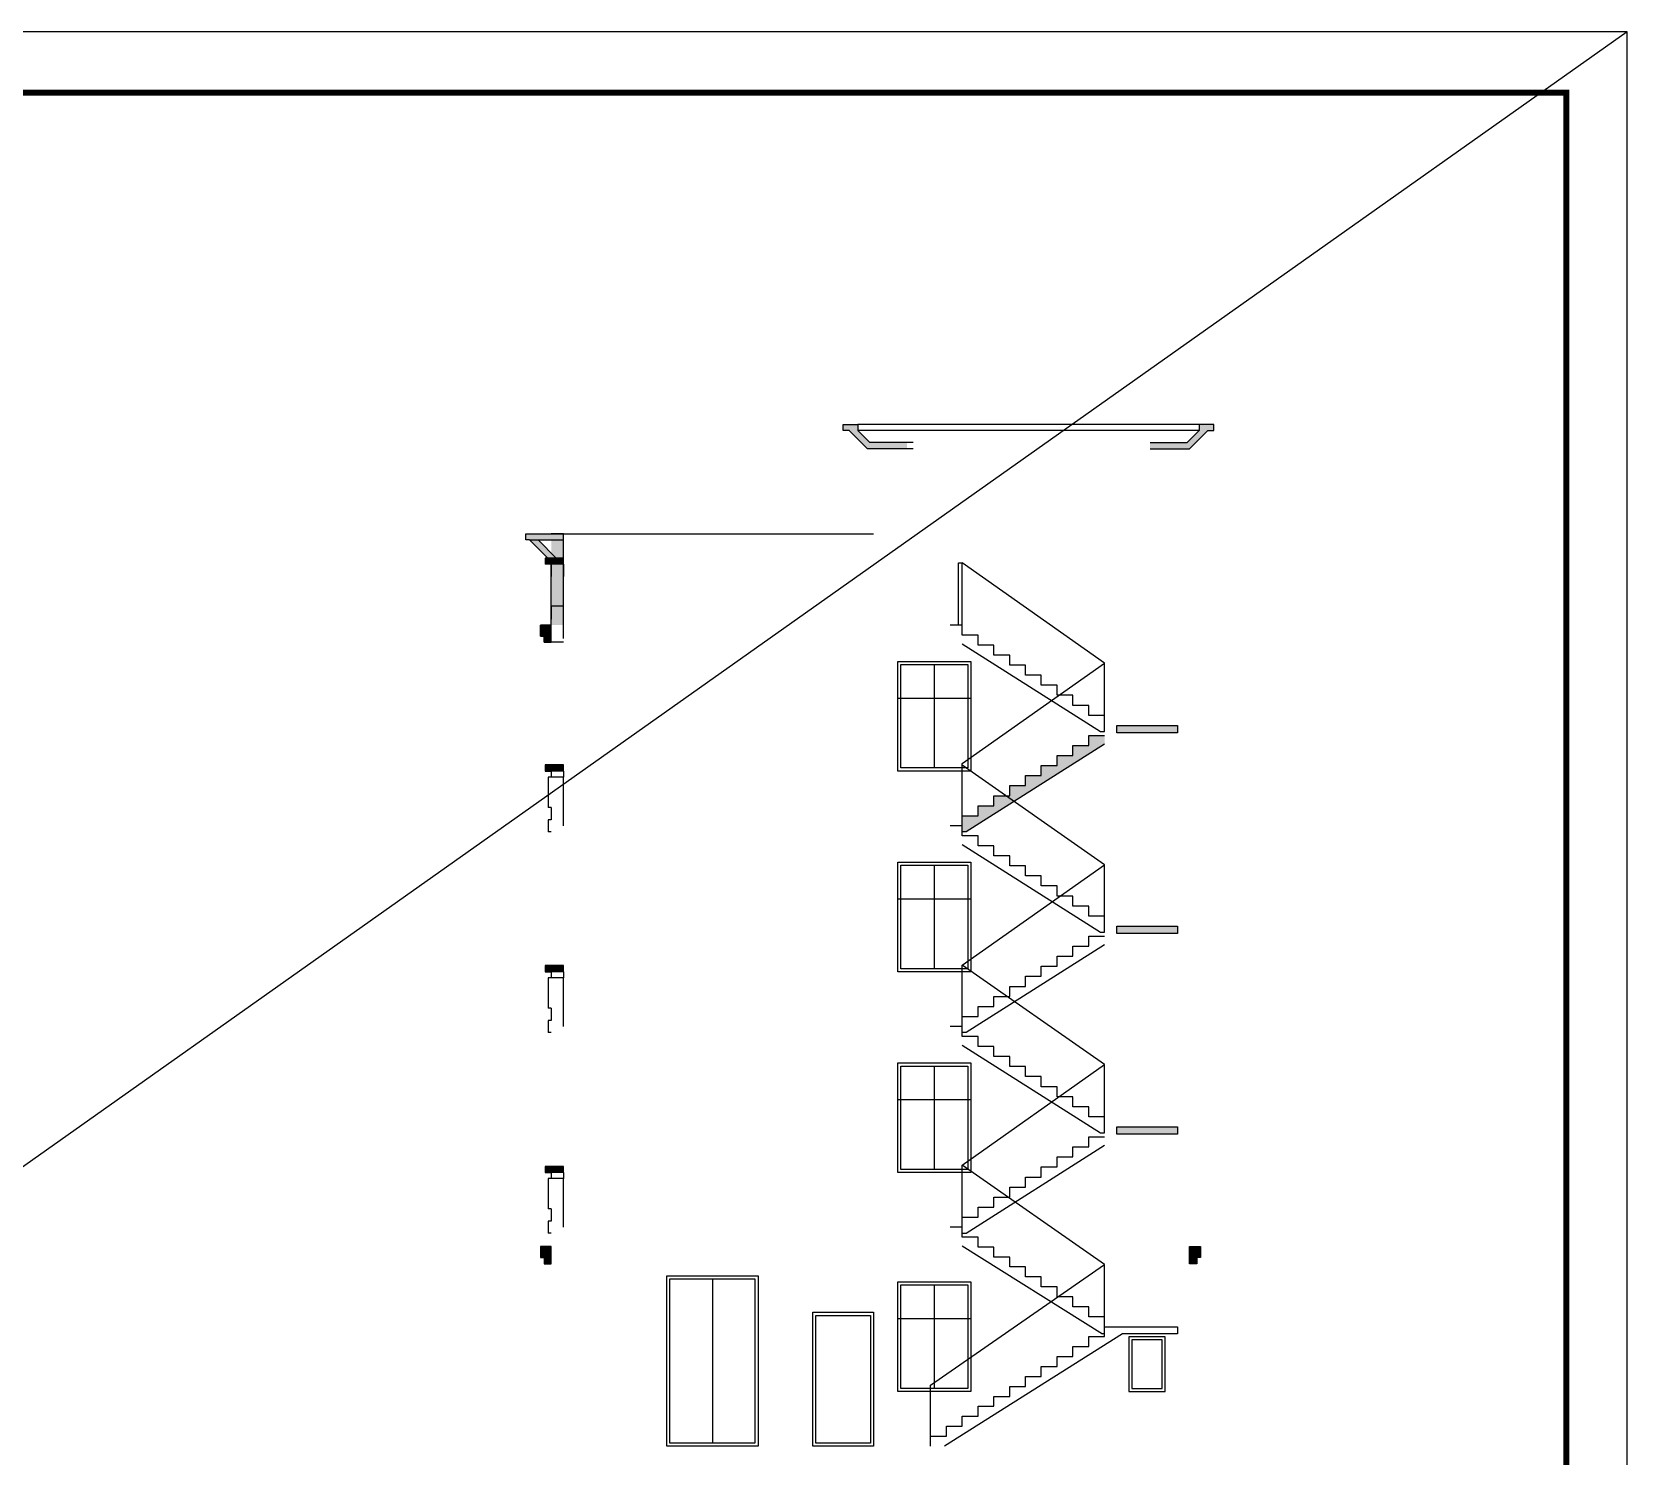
# Model space of a CAD drawing. Extents: x 2265485 to 2764500, y -717688 to -411246.
# Drawn here: x 2684800 to 2711040, y -651358 to -627941 of the extents above; entities that cross this region are included whole.
import ezdxf

# ---------------------------------------------------------------- set-up
doc = ezdxf.new("R2010")
doc.units = 0
doc.header["$LTSCALE"] = 1000
doc.header["$MEASUREMENT"] = 0
doc.layers.get('0').update_dxf_attribs({"linetype": 'CONTINUOUS'})
for name, color, linetype in [('BALCONY', 54, 'CONTINUOUS'), ('E_WINDOW', 140, 'CONTINUOUS'), ('fur', 253, 'CONTINUOUS'), ('HATCH', 8, 'CONTINUOUS'), ('LVTRY', 13, 'CONTINUOUS'), ('l立面最前', 6, 'CONTINUOUS'), ('PUB_TITLE', 4, 'CONTINUOUS'), ('S_E_STAIR', 41, 'CONTINUOUS'), ('S_STAIR', 4, 'CONTINUOUS')]:
    doc.layers.add(name, color=color, linetype=linetype)

# ---------------------------------------------------------------- blocks, each defined once
blk = doc.blocks.new('da46g4h')
at = {"layer": 'fur'}
for points in [[(2699136, -706822), (2699736, -706822), (2699736, -707722), (2699136, -707722)], [(2699186, -706872), (2699686, -706872), (2699686, -707672), (2699186, -707672)]]:
    blk.add_lwpolyline(points, close=True, dxfattribs=at)

msp = doc.modelspace()

# ---------------------------------------------------------------- hatches: boundary and pattern name
h = msp.add_hatch(color=256)
h.dxf.hatch_style = 1
h.paths.add_polyline_path([(2693244.1, -639994.3), (2693344.1, -639994.3), (2693544.1, -639994.3), (2693544.1, -640094.3), (2693244.1, -640094.3)])
h = msp.add_hatch(color=256)
h.dxf.hatch_style = 1
h.paths.add_polyline_path([(2693244.1, -639994.3), (2693344.1, -639994.3), (2693544.1, -639994.3), (2693544.1, -640094.3), (2693244.1, -640094.3)])
h = msp.add_hatch(color=256)
h.dxf.hatch_style = 1
h.paths.add_polyline_path([(2693244.1, -643294.3), (2693344.1, -643294.3), (2693544.1, -643294.3), (2693544.1, -643394.3), (2693244.1, -643394.3)])
h = msp.add_hatch(color=256)
h.dxf.hatch_style = 1
h.paths.add_polyline_path([(2693244.1, -643294.3), (2693344.1, -643294.3), (2693544.1, -643294.3), (2693544.1, -643394.3), (2693244.1, -643394.3)])
h = msp.add_hatch(color=256)
h.dxf.hatch_style = 1
h.paths.add_polyline_path([(2693244.1, -646594.3), (2693344.1, -646594.3), (2693544.1, -646594.3), (2693544.1, -646694.3), (2693244.1, -646694.3)])
at = {"layer": 'HATCH'}
h = msp.add_hatch(color=256, dxfattribs=at)
h.dxf.hatch_style = 1
h.paths.add_polyline_path([(2698144.1, -634394.3), (2698385.6, -634394.3), (2698385.6, -634494.3), (2698585.6, -634694.3), (2699194.1, -634694.3), (2699194.1, -634794.3), (2698544.1, -634794.3), (2698244.1, -634494.3), (2698144.1, -634494.3)])
h = msp.add_hatch(color=256, dxfattribs=at)
h.dxf.hatch_style = 1
h.paths.add_polyline_path([(2704244.1, -634394.3), (2704002.7, -634394.3), (2704002.7, -634494.3), (2703802.7, -634694.3), (2703194.1, -634694.3), (2703194.1, -634794.3), (2703844.1, -634794.3), (2704144.1, -634494.3), (2704244.1, -634494.3)])
h = msp.add_hatch(color=256, dxfattribs=at)
h.dxf.hatch_style = 1
h.paths.add_polyline_path([(2693544.1, -636194.3), (2692924.1, -636194.3), (2692924.1, -636294.3), (2692984.1, -636294.3), (2693544.1, -636294.3)])
h = msp.add_hatch(color=256, dxfattribs=at)
h.dxf.hatch_style = 1
h.paths.add_polyline_path([(2693125.6, -636294.3), (2692984.1, -636294.3), (2693284.1, -636594.3), (2693425.6, -636594.3), (2693384.1, -636552.9)])
h = msp.add_hatch(color=256, dxfattribs=at)
h.dxf.hatch_style = 1
h.paths.add_polyline_path([(2693544.1, -636294.3), (2693344.1, -636294.3), (2693344.1, -637694.3), (2693544.1, -637694.3)])
h = msp.add_hatch(color=256, dxfattribs=at)
h.dxf.hatch_style = 1
h.paths.add_polyline_path([(2693544.1, -636594.3), (2693244.1, -636594.3), (2693244.1, -636694.3), (2693344.1, -636694.3), (2693544.1, -636694.3)])
h = msp.add_hatch(color=256, dxfattribs=at)
h.dxf.hatch_style = 1
h.paths.add_polyline_path([(2693344.1, -637694.3), (2693164.1, -637694.3), (2693164.1, -637874.3), (2693224.1, -637874.3), (2693224.1, -637974.3), (2693344.1, -637974.3)])
h = msp.add_hatch(color=256, dxfattribs=at)
h.dxf.hatch_style = 1
h.paths.add_polyline_path([(2702644.1, -639344.2), (2703644.1, -639344.2), (2703644.1, -639464.2), (2702644.1, -639464.2)])
h = msp.add_hatch(color=256, dxfattribs=at)
h.dxf.hatch_style = 1
h.paths.add_polyline_path([(2700168.8, -641095.5), (2700104.5, -641095.5), (2700104.5, -640829.2), (2700364.4, -640829.2), (2700364.4, -640664.2), (2700624.4, -640664.2), (2700624.4, -640499.2), (2700884.4, -640499.2), (2700884.4, -640334.2), (2701144.3, -640334.2), (2701144.3, -640169.2), (2701404.3, -640169.2), (2701404.3, -640004.2), (2701664.2, -640004.2), (2701664.2, -639839.2), (2701924.2, -639839.2), (2701924.2, -639674.2), (2702184.2, -639674.2), (2702184.2, -639509.2), (2702444.1, -639509.2), (2702444.1, -639651.4)])
h = msp.add_hatch(color=256, dxfattribs=at)
h.dxf.hatch_style = 1
h.paths.add_polyline_path([(2702644.1, -642644.2), (2703644.1, -642644.2), (2703644.1, -642764.2), (2702644.1, -642764.2)])
h = msp.add_hatch(color=256, dxfattribs=at)
h.dxf.hatch_style = 1
h.paths.add_polyline_path([(2702644.1, -645944.2), (2703644.1, -645944.2), (2703644.1, -646064.2), (2702644.1, -646064.2)])
h = msp.add_hatch(color=256, dxfattribs=at)
h.dxf.hatch_style = 1
h.paths.add_polyline_path([(2693344.1, -647914.3), (2693164.1, -647914.3), (2693164.1, -648094.3), (2693224.1, -648094.3), (2693224.1, -648194.3), (2693344.1, -648194.3)])
h = msp.add_hatch(color=256, dxfattribs=at)
h.dxf.hatch_style = 1
h.paths.add_polyline_path([(2703844.1, -647914.3), (2704024.1, -647914.3), (2704024.1, -648094.3), (2703964.1, -648094.3), (2703964.1, -648194.3), (2703844.1, -648194.3)])

# ---------------------------------------------------------------- linework, layer by layer
at = {"layer": 'BALCONY'}
for p, q in [((2693344.1, -636694.3), (2693344.1, -636894.3)), ((2693544.1, -636694.3), (2693544.1, -636894.3)), ((2693344.1, -640094.3), (2693344.1, -640194.3)), ((2693344.1, -640094.3), (2693344.1, -640194.3)), ((2693544.1, -640094.3), (2693544.1, -640194.3)), ((2693544.1, -640094.3), (2693544.1, -640194.3)), ((2693344.1, -643394.3), (2693344.1, -643494.3)), ((2693344.1, -643394.3), (2693344.1, -643494.3)), ((2693544.1, -643394.3), (2693544.1, -643494.3)), ((2693544.1, -643394.3), (2693544.1, -643494.3)), ((2693344.1, -646694.3), (2693344.1, -646794.3)), ((2693544.1, -646694.3), (2693544.1, -646794.3))]:
    msp.add_line(p, q, dxfattribs=at)
at = {"layer": 'E_WINDOW'}
for p, q in [((2711040, -627941.2), (2651640, -669941.2)), ((2700044.1, -637694.2), (2700044.1, -636672.1)), ((2700044.1, -636672.1), (2700104.1, -636672.1)), ((2700104.1, -637694.2), (2700104.1, -636672.1)), ((2702444.1, -638322.1), (2700104.1, -636672.1)), ((2700104.2, -639972.1), (2702444.1, -638322.1)), ((2702444.1, -639322.1), (2702444.1, -638322.1)), ((2700104.2, -640972.1), (2700104.2, -639972.1)), ((2702444.1, -641635.7), (2700104.2, -639999.3)), ((2700104.2, -643285.7), (2702444.1, -641635.7)), ((2702444.1, -642635.7), (2702444.1, -641635.7)), ((2700104.2, -644285.7), (2700104.2, -643285.7)), ((2702444.1, -644922.1), (2700104.2, -643285.7)), ((2700104.2, -646572.1), (2702444.1, -644922.1)), ((2702444.1, -645922.1), (2702444.1, -644922.1)), ((2700104.2, -647572.1), (2700104.2, -646572.1)), ((2702444.1, -648208.5), (2700104.2, -646572.1)), ((2699584.1, -650194.3), (2702444.1, -648208.5)), ((2702444.1, -649208.5), (2702444.1, -648208.5)), ((2699584.1, -651194.3), (2699584.1, -650194.3))]:
    msp.add_line(p, q, dxfattribs=at)
at = {"layer": 'fur'}
for p, q in [((2693544.1, -636194.3), (2698644, -636194.3)), ((2699644.1, -638344.2), (2699644.1, -640044.2)), ((2699044.1, -638894.2), (2700244.1, -638894.2)), ((2699644.1, -641644.2), (2699644.1, -643344.2)), ((2699044.1, -642194.2), (2700244.1, -642194.2)), ((2699644.1, -644944.2), (2699644.1, -646644.2)), ((2699044.1, -645494.2), (2700244.1, -645494.2)), ((2695994.1, -648444.3), (2695994.1, -651144.3)), ((2699644.1, -648544.3), (2699644.1, -650244.3)), ((2699044.1, -649094.3), (2700244.1, -649094.3))]:
    msp.add_line(p, q, dxfattribs=at)
for points in [[(2700244.1, -640094.2), (2699044.1, -640094.2), (2699044.1, -638294.2), (2700244.1, -638294.2)], [(2700194.1, -640044.2), (2699094.1, -640044.2), (2699094.1, -638344.2), (2700194.1, -638344.2)], [(2700244.1, -643394.2), (2699044.1, -643394.2), (2699044.1, -641594.2), (2700244.1, -641594.2)], [(2700194.1, -643344.2), (2699094.1, -643344.2), (2699094.1, -641644.2), (2700194.1, -641644.2)], [(2700244.1, -646694.2), (2699044.1, -646694.2), (2699044.1, -644894.2), (2700244.1, -644894.2)], [(2700194.1, -646644.2), (2699094.1, -646644.2), (2699094.1, -644944.2), (2700194.1, -644944.2)], [(2696744.1, -651194.3), (2695244.1, -651194.3), (2695244.1, -648394.3), (2696744.1, -648394.3)], [(2696694.1, -651144.3), (2695294.1, -651144.3), (2695294.1, -648444.3), (2696694.1, -648444.3)], [(2700244.1, -650294.3), (2699044.1, -650294.3), (2699044.1, -648494.3), (2700244.1, -648494.3)], [(2700194.1, -650244.3), (2699094.1, -650244.3), (2699094.1, -648544.3), (2700194.1, -648544.3)], [(2698644.1, -651194.3), (2697644.1, -651194.3), (2697644.1, -648994.3), (2698644.1, -648994.3)], [(2698594.1, -651144.3), (2697694.1, -651144.3), (2697694.1, -649044.3), (2698594.1, -649044.3)]]:
    msp.add_lwpolyline(points, close=True, dxfattribs=at)
at = {"layer": 'LVTRY'}
for p, q in [((2704002.7, -634394.3), (2698385.6, -634394.3)), ((2704002.7, -634494.3), (2698385.6, -634494.3))]:
    msp.add_line(p, q, dxfattribs=at)
at = {"layer": 'l立面最前'}
for p, q in [((2698585.6, -634694.3), (2698385.6, -634494.3)), ((2699294.1, -634694.3), (2698585.6, -634694.3)), ((2703194.1, -634694.3), (2703802.7, -634694.3)), ((2703802.7, -634694.3), (2704002.7, -634494.3)), ((2692984.1, -636294.3), (2693544.1, -636294.3)), ((2693544.1, -637914.3), (2693544.1, -636194.3)), ((2693544.1, -636594.3), (2693244.1, -636594.3)), ((2693244.1, -636594.3), (2693244.1, -636694.3)), ((2693544.1, -636694.3), (2693244.1, -636694.3)), ((2693284.1, -636594.3), (2693544.1, -636594.3)), ((2693544.1, -636694.3), (2693544.1, -636594.3)), ((2693544.1, -637694.3), (2693544.1, -636894.3)), ((2693544.1, -637383.9), (2693344.1, -637383.9)), ((2693544.1, -639994.3), (2693244.1, -639994.3)), ((2693544.1, -639994.3), (2693244.1, -639994.3)), ((2693544.1, -640094.3), (2693244.1, -640094.3)), ((2693544.1, -640094.3), (2693244.1, -640094.3)), ((2693544.1, -640194.3), (2693294.1, -640194.3)), ((2693294.1, -640194.3), (2693294.1, -640694.3)), ((2693544.1, -640194.3), (2693294.1, -640194.3)), ((2693294.1, -640194.3), (2693294.1, -640694.3)), ((2693544.1, -640094.3), (2693544.1, -639994.3)), ((2693544.1, -640094.3), (2693544.1, -639994.3)), ((2693544.1, -640994.3), (2693544.1, -640194.3)), ((2693544.1, -640994.3), (2693544.1, -640194.3)), ((2693344.1, -640694.3), (2693294.1, -640694.3)), ((2693344.1, -640694.3), (2693294.1, -640694.3)), ((2693344.1, -640894.3), (2693294.1, -640894.3)), ((2693294.1, -640894.3), (2693294.1, -641094.3)), ((2693344.1, -640894.3), (2693294.1, -640894.3)), ((2693294.1, -640894.3), (2693294.1, -641094.3)), ((2693544.1, -643294.3), (2693244.1, -643294.3)), ((2693544.1, -643294.3), (2693244.1, -643294.3)), ((2693544.1, -643394.3), (2693244.1, -643394.3)), ((2693544.1, -643394.3), (2693244.1, -643394.3)), ((2693544.1, -643394.3), (2693544.1, -643294.3)), ((2693544.1, -643394.3), (2693544.1, -643294.3)), ((2693544.1, -643494.3), (2693294.1, -643494.3)), ((2693294.1, -643494.3), (2693294.1, -643994.3)), ((2693544.1, -643494.3), (2693294.1, -643494.3)), ((2693294.1, -643494.3), (2693294.1, -643994.3)), ((2693544.1, -644294.3), (2693544.1, -643494.3)), ((2693544.1, -644294.3), (2693544.1, -643494.3)), ((2693344.1, -643994.3), (2693294.1, -643994.3)), ((2693344.1, -643994.3), (2693294.1, -643994.3)), ((2693344.1, -644194.3), (2693294.1, -644194.3)), ((2693294.1, -644194.3), (2693294.1, -644394.3)), ((2693344.1, -644194.3), (2693294.1, -644194.3)), ((2693294.1, -644194.3), (2693294.1, -644394.3)), ((2693544.1, -646594.3), (2693244.1, -646594.3)), ((2693544.1, -646694.3), (2693244.1, -646694.3)), ((2693544.1, -646794.3), (2693294.1, -646794.3)), ((2693294.1, -646794.3), (2693294.1, -647294.3)), ((2693544.1, -646694.3), (2693544.1, -646594.3)), ((2693544.1, -647594.3), (2693544.1, -646794.3)), ((2693344.1, -647294.3), (2693294.1, -647294.3)), ((2693344.1, -647494.3), (2693294.1, -647494.3)), ((2693294.1, -647494.3), (2693294.1, -647694.3))]:
    msp.add_line(p, q, dxfattribs=at)
for points in [[(2699294.1, -634794.3), (2698544.1, -634794.3), (2698244.1, -634494.3), (2698144.1, -634494.3), (2698144.1, -634394.3), (2698385.6, -634394.3), (2698385.6, -634494.3)], [(2703194.1, -634794.3), (2703844.1, -634794.3), (2704144.1, -634494.3), (2704244.1, -634494.3), (2704244.1, -634394.3), (2704002.7, -634394.3), (2704002.7, -634494.3)], [(2693544.1, -637974.3), (2693224.1, -637974.3), (2693224.1, -637874.3), (2693164.1, -637874.3), (2693164.1, -637694.3), (2693344.1, -637694.3), (2693344.1, -636694.3), (2693284.1, -636694.3), (2693284.1, -636594.3), (2692984.1, -636294.3), (2692924.1, -636294.3), (2692924.1, -636194.3), (2693544.1, -636194.3)], [(2693544.1, -637974.3), (2693224.1, -637974.3), (2693224.1, -637874.3), (2693164.1, -637874.3), (2693164.1, -637694.3), (2693344.1, -637694.3), (2693344.1, -636694.3), (2693284.1, -636694.3), (2693284.1, -636594.3), (2692984.1, -636294.3), (2692924.1, -636294.3), (2692924.1, -636194.3), (2693544.1, -636194.3)], [(2693164.1, -637694.3), (2693164.1, -637694.3), (2693344.1, -637694.3), (2693344.1, -636694.3), (2693284.1, -636694.3), (2693284.1, -636594.3), (2692984.1, -636294.3), (2692924.1, -636294.3), (2692924.1, -636194.3), (2693544.1, -636194.3)], [(2693544.1, -637974.3), (2693224.1, -637974.3), (2693224.1, -637874.3), (2693164.1, -637874.3), (2693164.1, -637694.3), (2693344.1, -637694.3), (2693344.1, -636694.3), (2693284.1, -636694.3), (2693284.1, -636594.3), (2692984.1, -636294.3), (2692924.1, -636294.3), (2692924.1, -636194.3), (2693544.1, -636194.3)], [(2693425.6, -636594.3), (2693125.6, -636294.3), (2693544.1, -636294.3)], [(2693344.1, -636194.3), (2693544.1, -636194.3)], [(2693544.1, -636194.3), (2693344.1, -636194.3)], [(2693444.1, -636594.3), (2693384.1, -636594.3)], [(2693344.1, -637394.3), (2693344.1, -637594.3)], [(2693344.1, -639994.3), (2693244.1, -639994.3), (2693244.1, -640094.3), (2693344.1, -640094.3), (2693344.1, -640194.3)], [(2693344.1, -639994.3), (2693244.1, -639994.3), (2693244.1, -640094.3), (2693344.1, -640094.3), (2693344.1, -640194.3)], [(2693344.1, -640694.3), (2693344.1, -640894.3)], [(2693344.1, -640694.3), (2693344.1, -640894.3)], [(2693344.1, -641094.3), (2693294.1, -641094.3)], [(2693344.1, -641094.3), (2693294.1, -641094.3)], [(2693344.1, -643294.3), (2693244.1, -643294.3), (2693244.1, -643394.3), (2693344.1, -643394.3), (2693344.1, -643494.3)], [(2693344.1, -643294.3), (2693244.1, -643294.3), (2693244.1, -643394.3), (2693344.1, -643394.3), (2693344.1, -643494.3)], [(2693344.1, -643994.3), (2693344.1, -644194.3)], [(2693344.1, -643994.3), (2693344.1, -644194.3)], [(2693344.1, -644394.3), (2693294.1, -644394.3)], [(2693344.1, -644394.3), (2693294.1, -644394.3)], [(2693344.1, -646594.3), (2693244.1, -646594.3), (2693244.1, -646694.3), (2693344.1, -646694.3), (2693344.1, -646794.3)], [(2693344.1, -647294.3), (2693344.1, -647494.3)], [(2693344.1, -647694.3), (2693294.1, -647694.3)]]:
    msp.add_lwpolyline(points, dxfattribs=at)
for points in [[(2693344.1, -637694.3), (2693164.1, -637694.3), (2693164.1, -637874.3), (2693224.1, -637874.3), (2693224.1, -637974.3), (2693344.1, -637974.3)], [(2693344.1, -647914.3), (2693164.1, -647914.3), (2693164.1, -648094.3), (2693224.1, -648094.3), (2693224.1, -648194.3), (2693344.1, -648194.3)], [(2703844.1, -647914.3), (2704024.1, -647914.3), (2704024.1, -648094.3), (2703964.1, -648094.3), (2703964.1, -648194.3), (2703844.1, -648194.3)]]:
    msp.add_lwpolyline(points, close=True, dxfattribs=at)
at = {"layer": 'PUB_TITLE'}
msp.add_lwpolyline([(2651640, -669941.2), (2711040, -669941.2), (2711040, -627941.2), (2651640, -627941.2)], close=True, dxfattribs=at)
at = {"layer": 'PUB_TITLE', "color": 7}
msp.add_lwpolyline([(2651640, -669941.2), (2711040, -669941.2), (2711040, -627941.2), (2651640, -627941.2)], close=True, dxfattribs=at)
at = {"layer": 'PUB_TITLE', "const_width": 100}
msp.add_lwpolyline([(2654140, -668941.2), (2710040, -668941.2), (2710040, -628941.2), (2654140, -628941.2)], close=True, dxfattribs=at)
at = {"layer": 'PUB_TITLE', "color": 7, "const_width": 100}
msp.add_lwpolyline([(2654140, -668941.2), (2710040, -668941.2), (2710040, -628941.2), (2654140, -628941.2)], close=True, dxfattribs=at)
at = {"layer": 'S_E_STAIR'}
for p, q in [((2700104.5, -638001.4), (2702379.8, -639445.5)), ((2702379.8, -639445.5), (2702444.4, -639445.5)), ((2700104.5, -641301.4), (2702379.8, -642745.5)), ((2702379.8, -642745.5), (2702444.4, -642745.5)), ((2700104.5, -644601.4), (2702379.8, -646045.5)), ((2702379.8, -646045.5), (2702444.4, -646045.5)), ((2700104.2, -647899.7), (2702409.5, -649350.6)), ((2702444.1, -649350.6), (2702409.5, -649350.6))]:
    msp.add_line(p, q, dxfattribs=at)
for points in [[(2700104.1, -637857.9), (2700104.1, -637694.2), (2699904.2, -637694.2)], [(2700364.4, -638024.2), (2700364.4, -637859.2), (2700104.4, -637859.2)], [(2700624.4, -638189.2), (2700624.4, -638024.2), (2700364.4, -638024.2)], [(2700884.4, -638354.2), (2700884.4, -638189.2), (2700624.4, -638189.2)], [(2701144.3, -638519.2), (2701144.3, -638354.2), (2700884.3, -638354.2)], [(2701404.3, -638684.2), (2701404.3, -638519.2), (2701144.3, -638519.2)], [(2701664.2, -638849.2), (2701664.2, -638684.2), (2701404.2, -638684.2)], [(2701924.2, -639014.2), (2701924.2, -638849.2), (2701664.2, -638849.2)], [(2702184.2, -639179.2), (2702184.2, -639014.2), (2701924.2, -639014.2)], [(2702444.1, -639445.5), (2702444.1, -639179.2), (2702184.1, -639179.2)], [(2700104.1, -641157.9), (2700104.1, -640994.2), (2699904.2, -640994.2)], [(2700364.4, -641324.2), (2700364.4, -641159.2), (2700104.4, -641159.2)], [(2700624.4, -641489.2), (2700624.4, -641324.2), (2700364.4, -641324.2)], [(2700884.4, -641654.2), (2700884.4, -641489.2), (2700624.4, -641489.2)], [(2701144.3, -641819.2), (2701144.3, -641654.2), (2700884.3, -641654.2)], [(2701404.3, -641984.2), (2701404.3, -641819.2), (2701144.3, -641819.2)], [(2701664.2, -642149.2), (2701664.2, -641984.2), (2701404.2, -641984.2)], [(2701924.2, -642314.2), (2701924.2, -642149.2), (2701664.2, -642149.2)], [(2702184.2, -642479.2), (2702184.2, -642314.2), (2701924.2, -642314.2)], [(2702444.1, -642745.5), (2702444.1, -642479.2), (2702184.1, -642479.2)], [(2700104.1, -644457.9), (2700104.1, -644294.2), (2699904.2, -644294.2)], [(2700364.4, -644624.2), (2700364.4, -644459.2), (2700104.4, -644459.2)], [(2700624.4, -644789.2), (2700624.4, -644624.2), (2700364.4, -644624.2)], [(2700884.4, -644954.2), (2700884.4, -644789.2), (2700624.4, -644789.2)], [(2701144.3, -645119.2), (2701144.3, -644954.2), (2700884.3, -644954.2)], [(2701404.3, -645284.2), (2701404.3, -645119.2), (2701144.3, -645119.2)], [(2701664.2, -645449.2), (2701664.2, -645284.2), (2701404.2, -645284.2)], [(2701924.2, -645614.2), (2701924.2, -645449.2), (2701664.2, -645449.2)], [(2702184.2, -645779.2), (2702184.2, -645614.2), (2701924.2, -645614.2)], [(2702444.1, -646045.5), (2702444.1, -645779.2), (2702184.1, -645779.2)], [(2700104.1, -647757.9), (2700104.1, -647594.2), (2699904.2, -647594.2)], [(2700364.1, -647921.5), (2700364.1, -647757.9), (2700104.1, -647757.9)], [(2700624.1, -648085.1), (2700624.1, -647921.5), (2700364.1, -647921.5)], [(2700884.1, -648248.8), (2700884.1, -648085.1), (2700624.1, -648085.1)], [(2701144.1, -648412.4), (2701144.1, -648248.8), (2700884.1, -648248.8)], [(2701404.1, -648576.1), (2701404.1, -648412.4), (2701144.1, -648412.4)], [(2701664.1, -648739.7), (2701664.1, -648576.1), (2701404.1, -648576.1)], [(2701924.1, -648903.3), (2701924.1, -648739.7), (2701664.1, -648739.7)], [(2702184.1, -649067), (2702184.1, -648903.3), (2701924.1, -648903.3)], [(2702444.1, -649230.6), (2702444.1, -649067), (2702184.1, -649067)]]:
    msp.add_lwpolyline(points, dxfattribs=at)
at = {"layer": 'S_STAIR'}
for p, q in [((2702444.1, -639651.4), (2700168.8, -641095.5)), ((2700168.8, -641095.5), (2700104.2, -641095.5)), ((2702444.1, -642951.4), (2700168.8, -644395.5)), ((2700168.8, -644395.5), (2700104.2, -644395.5)), ((2702444.1, -646251.4), (2700168.8, -647695.5)), ((2700168.8, -647695.5), (2700104.2, -647695.5))]:
    msp.add_line(p, q, dxfattribs=at)
for points in [[(2702644.1, -639344.2), (2703644.1, -639344.2), (2703644.1, -639464.2), (2702644.1, -639464.2)], [(2702644.1, -642644.2), (2703644.1, -642644.2), (2703644.1, -642764.2), (2702644.1, -642764.2)], [(2702644.1, -645944.2), (2703644.1, -645944.2), (2703644.1, -646064.2), (2702644.1, -646064.2)]]:
    msp.add_lwpolyline(points, close=True, dxfattribs=at)
for points in [[(2701924.2, -639839.2), (2701924.2, -639674.2), (2702184.2, -639674.2)], [(2702184.2, -639674.2), (2702184.2, -639509.2), (2702444.2, -639509.2)], [(2701664.2, -640004.2), (2701664.2, -639839.2), (2701924.2, -639839.2)], [(2701144.3, -640334.2), (2701144.3, -640169.2), (2701404.3, -640169.2)], [(2701404.3, -640169.2), (2701404.3, -640004.2), (2701664.3, -640004.2)], [(2700624.4, -640664.2), (2700624.4, -640499.2), (2700884.4, -640499.2)], [(2700884.4, -640499.2), (2700884.4, -640334.2), (2701144.4, -640334.2)], [(2700364.4, -640829.2), (2700364.4, -640664.2), (2700624.4, -640664.2)], [(2700104.5, -641095.5), (2700104.5, -640829.2), (2700364.5, -640829.2)], [(2702184.2, -642974.2), (2702184.2, -642809.2), (2702444.2, -642809.2)], [(2701924.2, -643139.2), (2701924.2, -642974.2), (2702184.2, -642974.2)], [(2701404.3, -643469.2), (2701404.3, -643304.2), (2701664.3, -643304.2)], [(2701664.2, -643304.2), (2701664.2, -643139.2), (2701924.2, -643139.2)], [(2700884.4, -643799.2), (2700884.4, -643634.2), (2701144.4, -643634.2)], [(2701144.3, -643634.2), (2701144.3, -643469.2), (2701404.3, -643469.2)], [(2700624.4, -643964.2), (2700624.4, -643799.2), (2700884.4, -643799.2)], [(2700104.5, -644395.5), (2700104.5, -644129.2), (2700364.5, -644129.2)], [(2700364.4, -644129.2), (2700364.4, -643964.2), (2700624.4, -643964.2)], [(2701924.2, -646439.2), (2701924.2, -646274.2), (2702184.2, -646274.2)], [(2702184.2, -646274.2), (2702184.2, -646109.2), (2702444.2, -646109.2)], [(2701664.2, -646604.2), (2701664.2, -646439.2), (2701924.2, -646439.2)], [(2701144.3, -646934.2), (2701144.3, -646769.2), (2701404.3, -646769.2)], [(2701404.3, -646769.2), (2701404.3, -646604.2), (2701664.3, -646604.2)], [(2700884.4, -647099.2), (2700884.4, -646934.2), (2701144.4, -646934.2)], [(2700364.4, -647429.2), (2700364.4, -647264.2), (2700624.4, -647264.2)], [(2700624.4, -647264.2), (2700624.4, -647099.2), (2700884.4, -647099.2)], [(2700104.5, -647695.5), (2700104.5, -647429.2), (2700364.5, -647429.2)], [(2702444.1, -649230.6), (2703644.1, -649230.6), (2703644.1, -649350.6), (2702738.8, -649350.6), (2702738.8, -649350.6), (2699809.4, -651194.3), (2699809.4, -651194.3), (2699809.4, -651194.3)], [(2702184.1, -649557.9), (2702184.1, -649394.3)], [(2702184.1, -649557.9), (2702184.1, -649394.3), (2702444.1, -649394.3)], [(2702444.1, -649394.3), (2702444.1, -649230.6)], [(2702444.1, -649394.3), (2702444.1, -649230.6), (2702444.1, -649230.6)], [(2701924.1, -649721.5), (2701924.1, -649557.9)], [(2701924.1, -649721.5), (2701924.1, -649557.9), (2702184.1, -649557.9)], [(2701404.1, -650048.8), (2701404.1, -649885.2)], [(2701404.1, -650048.8), (2701404.1, -649885.2), (2701664.1, -649885.2)], [(2701664.1, -649885.2), (2701664.1, -649721.5), (2701924.1, -649721.5)], [(2700884.1, -650376.1), (2700884.1, -650212.5)], [(2700884.1, -650376.1), (2700884.1, -650212.5), (2701144.1, -650212.5)], [(2701144.1, -650212.5), (2701144.1, -650048.8)], [(2701144.1, -650212.5), (2701144.1, -650048.8), (2701404.1, -650048.8)], [(2700624.1, -650539.7), (2700624.1, -650376.1)], [(2700624.1, -650539.7), (2700624.1, -650376.1), (2700884.1, -650376.1)], [(2700104.1, -650867), (2700104.1, -650703.4)], [(2700104.1, -650867), (2700104.1, -650703.4), (2700364.1, -650703.4)], [(2700364.1, -650703.4), (2700364.1, -650539.7)], [(2700364.1, -650703.4), (2700364.1, -650539.7), (2700624.1, -650539.7)], [(2699844.1, -651030.7), (2699844.1, -650867)], [(2699844.1, -651030.7), (2699844.1, -650867), (2700104.1, -650867)], [(2699584.1, -651194.3), (2699584.1, -651030.7)], [(2699584.1, -651194.3), (2699584.1, -651030.7), (2699844.1, -651030.7)]]:
    msp.add_lwpolyline(points, dxfattribs=at)

# ---------------------------------------------------------------- block references
at = {"layer": 'E_WINDOW', "xscale": -1}
msp.add_blockref('da46g4h', (5402580.3, 57427.4), dxfattribs=at)

doc.saveas('drawing.dxf')
